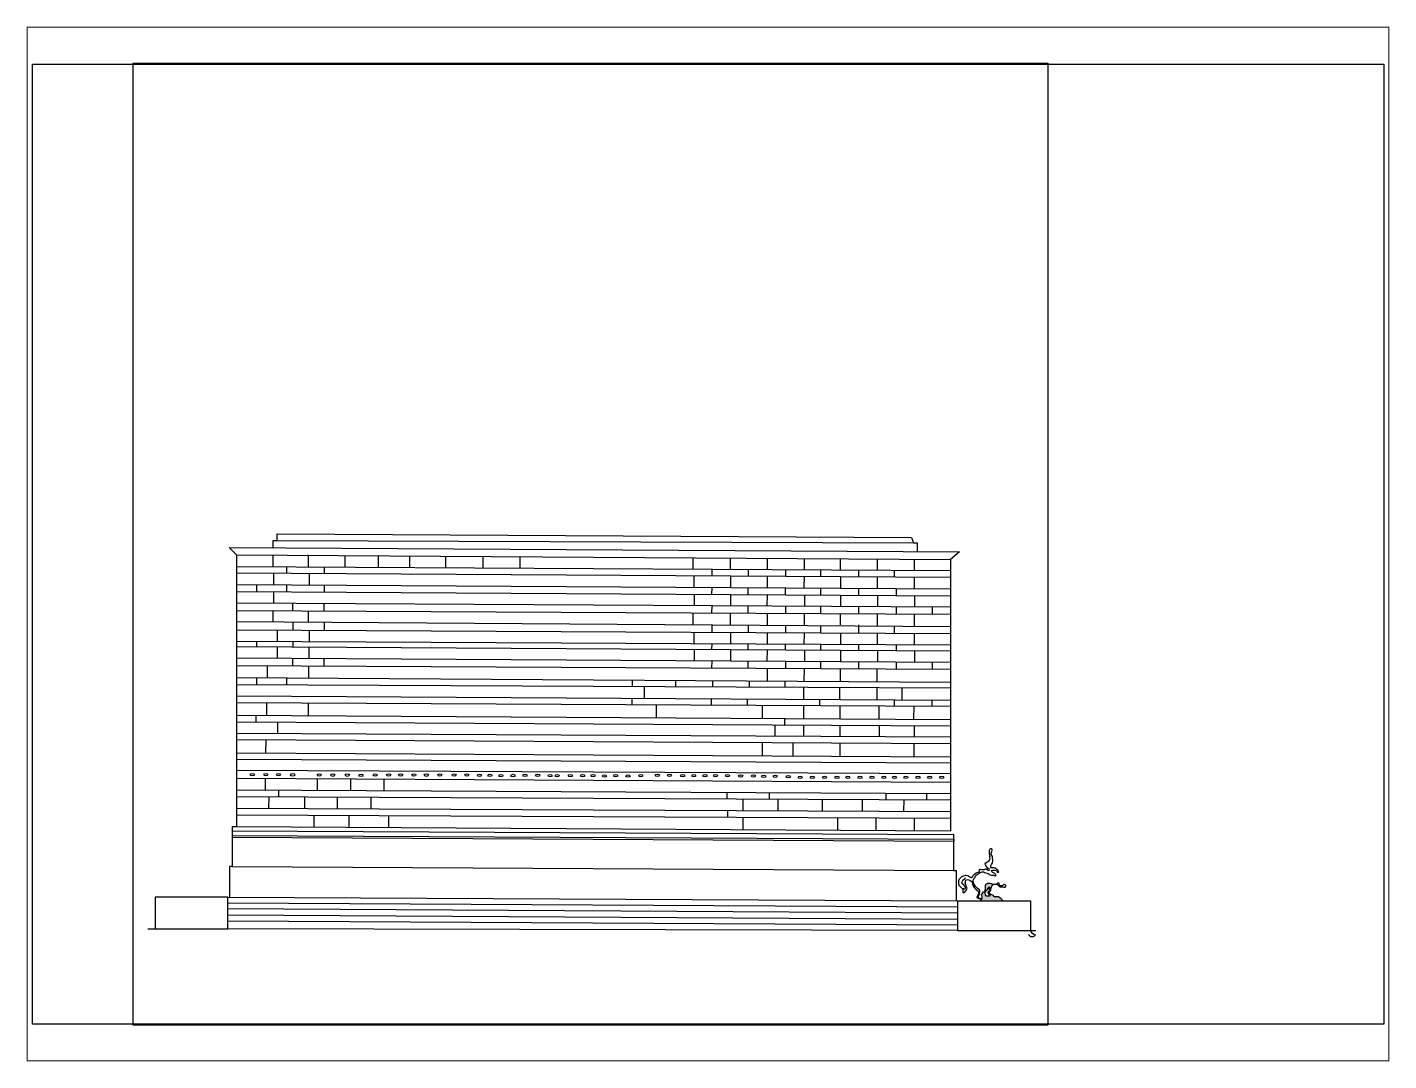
# Paper-space layout 'Layout1' of a CAD drawing. Header units: millimetres. Extents: x 26 to 231, y 20 to 176.
# The model-space entities are those that its viewports show. They can reach past a viewport. Long polylines and large blocks are cut down to what shows.
import ezdxf

# ---------------------------------------------------------------- set-up
doc = ezdxf.new("R2010")
doc.units = ezdxf.units.MM
doc.layers.add('Layer1', color=30, linetype='Continuous', lineweight=30)
doc.layers.add('red', color=10, linetype='Continuous')
doc.layers.add('çziigi', color=10, linetype='Continuous')
picture_1 = doc.add_image_def('image1.jpg', size_in_pixel=(2606, 2740))

msp = doc.modelspace()

# ---------------------------------------------------------------- hatches: boundary and pattern name
h = msp.add_hatch(color=1)
h.dxf.hatch_style = 1
h.paths.add_polyline_path([(210.89, 29.44), (210.99, 29.69), (211.03, 29.86), (210.93, 29.93), (210.74, 29.99), (210.44, 30.02), (210.2, 30.02), (209.95, 30.02), (209.75, 29.94), (209.58, 29.8), (209.51, 29.57), (209.51, 29.17), (209.47, 28.87), (209.4, 28.38), (209.24, 28.17), (209.03, 28.12), (208.62, 27.47), (208.66, 27.31), (208.77, 26.93), (208.64, 26.69), (208.34, 26.15), (213.35, 26.15), (213.05, 26.45), (212.7, 26.84), (212.31, 27.15), (211.41, 27.15), (211.27, 27.19), (211.13, 27.38), (210.62, 27.6), (210.54, 27.49), (210.42, 27.36), (210.42, 27.26), (209.65, 27.26), (209.52, 27.3), (209.37, 27.48), (209.3, 27.87), (209.35, 28.11), (209.53, 28.31), (209.72, 28.36), (209.78, 28.6), (210.07, 29.04), (210.39, 29.16), (210.45, 29.17)])
h = msp.add_hatch(color=1)
h.dxf.hatch_style = 1
h.paths.add_polyline_path([(212.7, 26.84), (212.31, 27.15), (211.41, 27.15), (211.27, 27.19), (211.13, 27.38), (210.62, 27.6), (210.54, 27.49), (210.42, 27.36), (210.42, 27.26), (209.65, 27.26), (209.52, 27.3), (209.37, 27.48), (209.3, 27.87), (209.35, 28.11), (209.24, 28.17), (209.03, 28.12), (208.62, 27.47), (208.66, 27.31), (208.77, 26.93), (208.64, 26.69), (208.34, 26.15), (213.35, 26.15), (213.05, 26.45)])

# ---------------------------------------------------------------- linework, layer by layer
for p, q in [((0, 0), (0, 210)), ((297, 209.05), (297, -0.95))]:
    msp.add_line(p, q)
at = {"layer": 'Layer1'}
msp.add_lwpolyline([(0, 210), (297, 210), (297, -0.95), (0, -0.95)], close=True, dxfattribs=at)
at = {"layer": 'red'}
for p, q in [((43.27, 103.78), (44.88, 102.17)), ((44.88, 102.17), (44.88, 42.5)), ((44.88, 102.17), (201.82, 101.17)), ((52.91, 99.65), (52.91, 102.17)), ((60.69, 99.65), (60.69, 102.17)), ((68.75, 99.52), (68.76, 102.02)), ((76.04, 99.47), (76.06, 101.98)), ((82.95, 99.43), (82.95, 101.93)), ((90.89, 99.36), (90.89, 101.88)), ((98.97, 101.83), (98.97, 99.31)), ((107.14, 101.78), (107.14, 99.25)), ((44.88, 99.65), (201.82, 98.76)), ((55.83, 99.59), (55.83, 98.18)), ((64.16, 99.54), (64.16, 98.13)), ((145.23, 99.08), (145.24, 101.53)), ((149.35, 99.06), (149.35, 97.6)), ((153.4, 99.03), (153.41, 101.48)), ((157.29, 99.01), (157.29, 97.55)), ((161.48, 101.43), (161.48, 98.99)), ((165.52, 98.97), (165.52, 97.5)), ((169.64, 101.38), (169.63, 98.94)), ((173.25, 98.92), (173.25, 97.46)), ((177.53, 101.33), (177.51, 98.9)), ((181.55, 98.87), (181.54, 97.4)), ((185.66, 101.28), (185.66, 98.85)), ((189.4, 98.83), (189.4, 97.36)), ((193.81, 101.23), (193.81, 98.8)), ((201.82, 101.17), (201.82, 42.5)), ((44.88, 98.25), (201.82, 97.28)), ((53.03, 98.2), (53.01, 95.6)), ((60.83, 98.15), (60.83, 95.55)), ((145.38, 97.63), (145.36, 95.05)), ((153.46, 97.58), (153.45, 95.01)), ((161.5, 97.53), (161.5, 94.96)), ((169.59, 97.48), (169.58, 94.91)), ((177.6, 97.43), (177.58, 94.86)), ((185.66, 97.38), (185.65, 94.82)), ((193.82, 97.33), (193.82, 94.77)), ((44.88, 95.65), (201.82, 94.72)), ((44.88, 94.11), (201.82, 93.17)), ((49.23, 95.62), (49.23, 94.08)), ((52.98, 94.06), (52.98, 91.5)), ((55.89, 95.58), (55.89, 94.04)), ((64.13, 95.53), (64.13, 93.99)), ((145.48, 93.51), (145.46, 90.98)), ((149.3, 95.03), (149.29, 93.49)), ((153.44, 93.46), (153.44, 90.93)), ((157.27, 94.98), (157.26, 93.44)), ((161.46, 93.42), (161.45, 90.88)), ((165.46, 94.94), (165.46, 93.39)), ((169.67, 93.37), (169.67, 90.84)), ((173.25, 94.89), (173.24, 93.35)), ((177.64, 93.32), (177.63, 90.79)), ((181.55, 94.84), (181.54, 93.3)), ((185.72, 93.27), (185.71, 90.75)), ((189.82, 94.79), (189.81, 93.25)), ((193.87, 93.22), (193.87, 90.7)), ((201.82, 90.65), (44.88, 91.55)), ((201.82, 89.09), (44.88, 89.89)), ((52.91, 87.49), (52.92, 89.85)), ((57.16, 91.48), (57.16, 89.82)), ((60.69, 87.44), (60.69, 89.81)), ((64.08, 91.44), (64.08, 89.79)), ((149.3, 90.95), (149.29, 89.35)), ((157.25, 90.91), (157.25, 89.31)), ((165.51, 90.86), (165.51, 89.27)), ((173.23, 90.82), (173.23, 89.23)), ((181.54, 90.77), (181.54, 89.19)), ((189.81, 90.72), (189.81, 89.15)), ((197.72, 90.68), (197.72, 89.11)), ((44.88, 87.55), (201.82, 86.4)), ((57.24, 87.46), (57.24, 85.67)), ((64.16, 87.44), (64.15, 85.63)), ((145.23, 86.82), (145.24, 89.37)), ((149.35, 86.79), (149.36, 85.18)), ((153.4, 86.76), (153.41, 89.33)), ((161.48, 89.29), (161.48, 86.7)), ((169.64, 89.25), (169.62, 86.64)), ((177.53, 89.23), (177.51, 86.8)), ((185.66, 89.18), (185.66, 86.52)), ((193.81, 89.13), (193.81, 86.46)), ((44.88, 85.74), (201.82, 84.91)), ((53.81, 85.69), (53.79, 83.2)), ((60.84, 85.65), (60.83, 83.16)), ((145.38, 85.21), (145.36, 82.69)), ((153.46, 85.16), (153.45, 82.65)), ((157.3, 86.73), (157.29, 85.14)), ((161.5, 85.12), (161.5, 82.6)), ((165.52, 86.67), (165.52, 85.1)), ((169.59, 85.08), (169.58, 82.56)), ((173.25, 86.61), (173.24, 85.06)), ((177.6, 85.04), (177.58, 82.51)), ((181.55, 86.78), (181.54, 85.01)), ((185.66, 84.99), (185.65, 82.47)), ((189.4, 86.49), (189.4, 84.97)), ((193.83, 84.95), (193.82, 82.42)), ((44.88, 83.25), (201.82, 82.38)), ((44.88, 82.01), (201.82, 81.08)), ((49.23, 83.23), (49.23, 81.99)), ((53.79, 81.96), (53.79, 79.4)), ((57.23, 83.18), (57.22, 81.94)), ((60.78, 81.92), (60.78, 79.36)), ((145.48, 81.41), (145.46, 78.88)), ((149.3, 82.67), (149.29, 81.39)), ((153.44, 81.36), (153.44, 78.83)), ((157.26, 82.63), (157.26, 81.34)), ((161.46, 81.32), (161.45, 78.79)), ((165.47, 82.58), (165.46, 81.29)), ((169.67, 81.27), (169.67, 78.74)), ((173.25, 82.54), (173.24, 81.25)), ((177.64, 81.22), (177.63, 78.69)), ((181.54, 82.49), (181.54, 81.2)), ((185.72, 81.17), (185.71, 78.65)), ((189.82, 82.44), (189.81, 81.15)), ((193.87, 81.12), (193.87, 78.6)), ((201.82, 78.56), (44.88, 79.45)), ((57.16, 79.38), (57.16, 77.73)), ((64.08, 79.34), (64.08, 77.69)), ((149.3, 78.86), (149.29, 77.26)), ((157.25, 78.81), (157.25, 77.22)), ((165.51, 78.76), (165.51, 77.17)), ((173.23, 78.72), (173.23, 77.13)), ((181.54, 78.67), (181.54, 77.09)), ((189.81, 78.62), (189.81, 77.05)), ((197.72, 78.58), (197.72, 77.01)), ((201.82, 76.99), (44.88, 77.79)), ((201.82, 74.11), (44.88, 75.19)), ((49.28, 75.16), (49.28, 73.59)), ((51.57, 77.75), (51.57, 75.15)), ((55.85, 75.12), (55.85, 73.56)), ((60.7, 77.71), (60.7, 75.09)), ((161.49, 77.19), (161.48, 74.39)), ((169.59, 77.15), (169.57, 74.34)), ((177.54, 77.11), (177.54, 74.28)), ((185.59, 77.07), (185.57, 74.23)), ((201.82, 72.87), (44.88, 73.61)), ((131.8, 74.6), (131.8, 73.2)), ((134.45, 73.19), (134.45, 70.66)), ((141.34, 74.53), (141.34, 73.15)), ((149.47, 74.47), (149.47, 73.12)), ((157.55, 74.42), (157.55, 73.08)), ((165.38, 74.36), (165.38, 73.04)), ((169.51, 73.02), (169.51, 70.46)), ((177.5, 70.42), (177.5, 72.98)), ((185.57, 72.95), (185.57, 70.37)), ((191.19, 70.34), (191.19, 72.92)), ((44.88, 71.17), (201.82, 70.28)), ((44.88, 69.76), (201.82, 68.93)), ((51.47, 69.73), (51.47, 66.9)), ((60.64, 69.68), (60.63, 66.85)), ((131.75, 70.68), (131.75, 69.3)), ((137.08, 69.28), (137.08, 66.41)), ((149.24, 69.21), (149.24, 70.58)), ((157.16, 69.17), (157.16, 70.53)), ((160.43, 69.15), (160.43, 66.28)), ((169.51, 69.11), (169.51, 66.23)), ((173.09, 69.09), (173.09, 70.44)), ((177.48, 69.06), (177.48, 66.18)), ((186.03, 69.02), (186.02, 66.13)), ((189.46, 69), (189.46, 70.35)), ((193.76, 66.09), (193.77, 68.98)), ((197.75, 68.96), (197.75, 70.3)), ((44.88, 66.94), (201.82, 66.04)), ((49.21, 65.45), (49.22, 66.91)), ((165.41, 64.82), (165.41, 66.25)), ((44.88, 65.47), (201.82, 64.63)), ((44.88, 63.01), (201.82, 62.18)), ((53.89, 65.42), (53.89, 62.96)), ((163.2, 64.84), (163.19, 62.39)), ((169.48, 64.8), (169.48, 62.35)), ((177.46, 64.76), (177.46, 62.31)), ((186.1, 64.71), (186.08, 62.27)), ((193.77, 64.67), (193.77, 62.23)), ((44.88, 61.64), (201.82, 60.74)), ((51.29, 61.61), (51.27, 58.64)), ((160.38, 60.98), (160.36, 58.02)), ((167.16, 60.94), (167.16, 57.98)), ((177.47, 60.88), (177.47, 57.92)), ((193.72, 60.79), (193.71, 57.82)), ((44.88, 58.68), (201.82, 57.78)), ((44.88, 57.28), (201.82, 56.48)), ((201.82, 54.06), (44.88, 54.79)), ((44.88, 53.09), (201.82, 52.24)), ((44.88, 50.55), (201.82, 49.77)), ((43.92, 42.48), (44.88, 42.5)), ((43.92, 42.48), (43.92, 33.72)), ((44.88, 42.5), (201.82, 41.58)), ((201.82, 42.5), (201.82, 41.58)), ((43.92, 41.58), (202.34, 40.74)), ((43.92, 40.51), (202.49, 39.71)), ((43.92, 40.51), (43.92, 40.05)), ((202.49, 39.17), (43.92, 40.05)), ((202.49, 40.74), (202.34, 40.74)), ((202.49, 39.47), (202.49, 40.74)), ((202.49, 39.71), (202.49, 39.17)), ((202.49, 32.86), (202.49, 39.47)), ((43.35, 33.72), (43.32, 26.94)), ((43.92, 33.72), (43.35, 33.72)), ((43.92, 33.72), (202.49, 32.86)), ((208.15, 32.94), (208.32, 33.16)), ((208.15, 32.58), (208.15, 32.94)), ((202.49, 32.86), (203.05, 32.86)), ((202.49, 32.86), (202.49, 32.86)), ((202.49, 32.86), (202.49, 32.86)), ((203.05, 32.86), (203.02, 26.16)), ((203.6, 30.37), (203.65, 30.67)), ((203.6, 30.03), (203.6, 30.37)), ((203.7, 29.53), (203.6, 30.03)), ((203.65, 30.67), (203.76, 30.98)), ((203.76, 30.98), (203.98, 31.24)), ((203.98, 31.24), (204.21, 31.42)), ((204.21, 31.42), (204.65, 31.67)), ((204.29, 30.15), (204.33, 30.43)), ((204.49, 29.83), (204.29, 30.15)), ((204.33, 30.43), (204.52, 30.72)), ((204.52, 30.72), (204.91, 31.11)), ((204.65, 31.67), (205.18, 31.81)), ((204.91, 31.11), (205.08, 31.24)), ((204.98, 30.17), (205.18, 30.71)), ((205.12, 29.67), (204.98, 30.17)), ((205.18, 31.81), (205.57, 31.72)), ((205.18, 30.71), (205.52, 30.87)), ((205.52, 30.87), (206.03, 30.74)), ((205.57, 31.72), (206.02, 31.44)), ((206.02, 31.44), (206.33, 31.29)), ((206.03, 30.74), (206.35, 30.49)), ((206.33, 31.29), (206.56, 31.29)), ((206.35, 30.49), (206.53, 30.29)), ((206.53, 30.29), (206.61, 29.82)), ((206.56, 31.29), (206.72, 31.67)), ((206.72, 31.67), (207, 31.99)), ((207, 31.99), (207.44, 32.29)), ((207.44, 32.29), (207.87, 32.46)), ((207.87, 32.46), (208.15, 32.58)), ((209.58, 29.8), (209.75, 29.94)), ((209.75, 29.94), (209.95, 30.02)), ((209.95, 30.02), (210.2, 30.02)), ((210.2, 30.02), (210.44, 30.02)), ((210.44, 30.02), (210.74, 29.99)), ((210.74, 29.99), (210.93, 29.93)), ((210.93, 29.93), (211.03, 29.86)), ((212.1, 30.07), (212.01, 29.99)), ((212.01, 29.99), (212.02, 29.86)), ((212.35, 30.15), (212.1, 30.07)), ((212.51, 30.06), (212.35, 30.15)), ((212.51, 29.93), (212.51, 30.06)), ((212.51, 29.69), (212.51, 29.93)), ((42.93, 26.94), (27.02, 26.94)), ((27.02, 26.94), (27.02, 20.03)), ((42.93, 20.03), (42.93, 26.94)), ((42.93, 26.94), (203.34, 26.15)), ((204.17, 29.02), (203.7, 29.53)), ((204.47, 28.7), (204.17, 29.02)), ((204.54, 28.66), (204.47, 28.7)), ((204.48, 29.03), (204.6, 28.85)), ((204.72, 29.68), (204.49, 29.83)), ((204.54, 28.3), (204.54, 28.66)), ((204.54, 28.09), (204.54, 28.3)), ((204.59, 27.95), (204.54, 28.09)), ((204.76, 27.91), (204.59, 27.95)), ((204.6, 28.85), (204.74, 28.83)), ((204.93, 29.39), (204.72, 29.68)), ((204.74, 28.83), (204.9, 28.81)), ((204.87, 28), (204.76, 27.91)), ((204.87, 28), (205.25, 28.47)), ((204.9, 28.81), (205.05, 28.85)), ((205.06, 29.12), (204.93, 29.39)), ((205.05, 28.85), (205.08, 28.95)), ((205.08, 28.95), (205.06, 29.12)), ((205.23, 29.38), (205.12, 29.67)), ((205.44, 28.92), (205.23, 29.38)), ((205.25, 28.47), (205.44, 28.92)), ((206.61, 29.82), (206.76, 29.45)), ((206.76, 29.45), (206.95, 29.08)), ((206.95, 29.08), (207.32, 28.73)), ((207.32, 28.73), (207.79, 28.37)), ((207.7, 27.21), (207.59, 27.03)), ((207.59, 27.03), (207.59, 26.89)), ((207.94, 27.69), (207.7, 27.21)), ((207.79, 28.37), (207.94, 28.11)), ((207.94, 28.11), (207.94, 27.69)), ((208.62, 27.47), (209.03, 28.12)), ((208.66, 27.31), (208.62, 27.47)), ((208.64, 26.69), (208.77, 26.93)), ((208.77, 26.93), (208.66, 27.31)), ((209.03, 28.12), (209.24, 28.17)), ((209.24, 28.17), (209.4, 28.38)), ((209.35, 28.11), (209.3, 27.87)), ((209.3, 27.87), (209.37, 27.48)), ((209.53, 28.31), (209.35, 28.11)), ((209.37, 27.48), (209.52, 27.3)), ((209.4, 28.38), (209.47, 28.87)), ((209.47, 28.87), (209.51, 29.17)), ((209.51, 29.57), (209.58, 29.8)), ((209.51, 29.17), (209.51, 29.57)), ((209.52, 27.3), (209.65, 27.26)), ((209.72, 28.36), (209.53, 28.31)), ((209.65, 27.26), (210.42, 27.26)), ((209.78, 28.6), (209.72, 28.36)), ((210.07, 29.04), (209.78, 28.6)), ((210.39, 29.16), (210.07, 29.04)), ((210.07, 28.16), (210.23, 28.3)), ((210.07, 27.92), (210.07, 28.16)), ((210.11, 27.74), (210.07, 27.92)), ((210.3, 27.54), (210.11, 27.74)), ((210.23, 28.3), (210.37, 28.42)), ((210.36, 28.15), (210.25, 28.04)), ((210.25, 28.04), (210.34, 27.81)), ((210.42, 27.36), (210.3, 27.54)), ((210.34, 27.81), (210.52, 27.68)), ((210.6, 28.38), (210.36, 28.15)), ((210.37, 28.6), (210.39, 28.85)), ((210.37, 28.42), (210.37, 28.6)), ((210.45, 29.17), (210.39, 29.16)), ((210.39, 28.85), (210.43, 29.06)), ((210.54, 27.49), (210.42, 27.36)), ((210.42, 27.26), (210.42, 27.36)), ((210.43, 29.06), (210.45, 29.17)), ((210.52, 27.68), (210.62, 27.6)), ((210.62, 27.6), (210.54, 27.49)), ((210.71, 29.16), (210.6, 28.77)), ((210.6, 28.77), (210.6, 28.38)), ((210.62, 27.6), (211.13, 27.38)), ((210.89, 29.44), (210.71, 29.16)), ((210.99, 29.69), (210.89, 29.44)), ((211.03, 29.86), (210.99, 29.69)), ((211.03, 29.86), (212.02, 29.86)), ((211.13, 27.38), (211.27, 27.19)), ((211.27, 27.19), (211.41, 27.15)), ((211.41, 27.15), (212.31, 27.15)), ((212.02, 29.86), (212.34, 29.63)), ((212.31, 27.15), (212.7, 26.84)), ((212.34, 29.63), (212.5, 29.34)), ((212.5, 29.34), (212.67, 29.26)), ((212.69, 29.48), (212.51, 29.69)), ((212.67, 29.26), (212.91, 29.26)), ((213.03, 29.48), (212.69, 29.48)), ((212.91, 29.26), (213.22, 29.26)), ((213.25, 29.48), (213.03, 29.48)), ((213.22, 29.26), (213.47, 29.16)), ((213.37, 29.64), (213.25, 29.48)), ((213.61, 29.73), (213.37, 29.64)), ((213.47, 29.16), (213.77, 29.16)), ((213.8, 29.69), (213.61, 29.73)), ((213.77, 29.16), (213.95, 29.36)), ((213.95, 29.55), (213.8, 29.69)), ((213.95, 29.36), (213.95, 29.55)), ((42.93, 25.74), (203.34, 24.85)), ((42.93, 24.48), (203.34, 23.54)), ((203.34, 26.15), (203.34, 19.65)), ((203.34, 26.15), (219.36, 26.15)), ((207.59, 26.89), (207.98, 26.69)), ((207.98, 26.69), (208.64, 26.69)), ((208.64, 26.69), (208.34, 26.15)), ((212.7, 26.84), (213.05, 26.45)), ((213.05, 26.45), (213.35, 26.15)), ((219.36, 26.15), (219.36, 19.65)), ((42.93, 23.07), (203.34, 22.17)), ((42.93, 21.78), (203.34, 20.92)), ((25.37, 20.03), (42.93, 20.03)), ((203.34, 19.65), (42.93, 20.03)), ((203.34, 19.65), (219.36, 19.65)), ((219.36, 19.65), (220.51, 19.65))]:
    msp.add_line(p, q, dxfattribs=at)
for centre, radius, start, end in [((219.74, 19.28), 0.962, 211.046, 322.2258), ((220.9, 20.33), 1.69, 203.644, 256.2918)]:
    msp.add_arc(centre, radius, start, end, dxfattribs=at)
for centre in [(48.35, 53.89), (51.32, 53.87), (54.1, 53.87), (57.22, 53.85), (63.03, 53.81), (66.03, 53.78), (69.21, 53.78), (72.24, 53.76), (75.35, 53.83), (78.32, 53.79), (80.96, 53.81), (83.86, 53.8), (86.59, 53.78), (89.56, 53.79), (92.69, 53.79), (95.49, 53.79), (98.26, 53.72), (100.55, 53.76), (102.98, 53.67), (105.65, 53.7), (108.28, 53.76), (111.06, 53.72), (113.79, 53.69), (115.36, 53.68), (118.24, 53.65), (120.93, 53.67), (123.23, 53.66), (125.73, 53.6), (128.2, 53.69), (130.9, 53.61), (133.71, 53.64), (137.36, 53.72), (140.02, 53.72), (142.93, 53.68), (145.38, 53.68), (147.84, 53.68), (150.15, 53.66), (152.79, 53.64), (155.67, 53.58), (158.47, 53.59), (160.73, 53.54), (163.25, 53.52), (166.13, 53.46), (168.76, 53.33), (171.41, 53.33), (174.11, 53.33), (176.83, 53.33), (179.21, 53.33), (181.91, 53.33), (184.53, 53.33), (187.12, 53.33), (189.46, 53.33), (191.98, 53.33), (194.65, 53.33), (197.22, 53.33), (199.86, 53.33)]:
    msp.add_ellipse(centre, major_axis=(0.456, 0), ratio=0.572766, dxfattribs=at)
at = {"layer": 'çziigi'}
for p, q in [((52.92, 103.72), (52.92, 105.34)), ((52.92, 105.34), (53.79, 105.34)), ((53.79, 105.34), (53.79, 106.79)), ((53.79, 106.79), (193.21, 105.98)), ((53.79, 105.34), (193.65, 104.79)), ((193.21, 105.98), (193.65, 104.79)), ((193.65, 104.79), (194.47, 104.79)), ((194.47, 104.79), (194.47, 102.88)), ((43.27, 103.78), (203.77, 102.83)), ((203.77, 102.83), (201.82, 101.17)), ((51.26, 50.52), (51.27, 53.06)), ((62.63, 53), (62.63, 50.46)), ((69.97, 50.42), (69.97, 52.96)), ((77.23, 52.92), (77.23, 50.39)), ((44.88, 49.1), (201.82, 48.34)), ((52, 46.48), (52.01, 49.06)), ((54.17, 49.05), (54.18, 50.5)), ((59.79, 49.03), (59.78, 46.45)), ((67.1, 46.42), (67.1, 48.99)), ((74.4, 48.96), (74.4, 46.39)), ((152.73, 48.58), (152.73, 50.01)), ((156.22, 46.03), (156.23, 48.56)), ((161.93, 49.97), (161.93, 48.53)), ((163.92, 46), (163.93, 48.52)), ((173.65, 45.96), (173.65, 48.48)), ((182.45, 45.92), (182.46, 48.43)), ((187.61, 48.41), (187.61, 49.84)), ((191.56, 45.88), (191.58, 48.39)), ((196.58, 48.37), (196.58, 49.79)), ((44.88, 46.51), (201.82, 45.83)), ((44.88, 45.08), (201.82, 44.34)), ((61.85, 45), (61.84, 42.4)), ((69.52, 44.97), (69.52, 42.36)), ((78.26, 44.93), (78.26, 42.31)), ((152.74, 46.05), (152.74, 44.57)), ((156.16, 44.55), (156.16, 41.85)), ((176.98, 44.46), (176.98, 41.73)), ((185.39, 44.42), (185.37, 41.68)), ((193.78, 44.38), (193.77, 41.63)), ((210.31, 37.26), (210.27, 37.06)), ((210.27, 37.06), (210.27, 36.85)), ((210.27, 36.85), (210.27, 36.68)), ((210.27, 36.68), (210.3, 36.46)), ((210.3, 36.46), (210.33, 36.24)), ((210.36, 37.38), (210.31, 37.26)), ((210.33, 36.24), (210.33, 36.07)), ((210.33, 36.07), (210.42, 35.86)), ((210.44, 37.49), (210.36, 37.38)), ((210.61, 37.58), (210.44, 37.49)), ((210.77, 37.62), (210.61, 37.58)), ((210.7, 36.66), (210.76, 36.87)), ((210.7, 36.34), (210.7, 36.66)), ((210.91, 36.02), (210.7, 36.34)), ((210.76, 36.87), (210.85, 37.04)), ((210.93, 37.51), (210.77, 37.62)), ((210.85, 37.04), (210.93, 37.31)), ((210.98, 35.82), (210.91, 36.02)), ((210.93, 37.31), (210.93, 37.51)), ((208.32, 33.16), (208.7, 33.08)), ((208.7, 33.08), (208.99, 33.04)), ((208.99, 33.04), (209.28, 33.08)), ((209.28, 33.08), (209.51, 33.2)), ((209.43, 34.29), (209.56, 34.51)), ((209.43, 34.19), (209.43, 34.29)), ((209.51, 34.05), (209.43, 34.19)), ((209.64, 33.83), (209.51, 34.05)), ((209.51, 33.2), (209.68, 33.2)), ((209.56, 34.51), (209.82, 34.75)), ((209.76, 33.52), (209.64, 33.83)), ((209.68, 33.2), (209.87, 33)), ((209.98, 33.33), (209.76, 33.52)), ((209.82, 34.75), (210.03, 34.81)), ((209.87, 33), (209.98, 32.89)), ((210.29, 33.14), (209.98, 33.33)), ((210.03, 34.81), (210.24, 34.87)), ((210.23, 32.85), (210.37, 32.95)), ((210.24, 34.87), (210.38, 35.1)), ((210.37, 32.95), (210.29, 33.14)), ((210.38, 35.1), (210.48, 35.37)), ((210.48, 35.37), (210.42, 35.86)), ((210.64, 33.73), (210.67, 33.85)), ((210.64, 33.6), (210.64, 33.73)), ((210.64, 33.48), (210.64, 33.6)), ((210.68, 33.43), (210.64, 33.48)), ((210.67, 33.85), (210.74, 33.98)), ((210.83, 33.43), (210.68, 33.43)), ((210.74, 33.98), (210.79, 34.13)), ((210.79, 34.13), (210.93, 34.38)), ((210.98, 33.44), (210.83, 33.43)), ((210.93, 34.38), (211.01, 34.56)), ((211.03, 35.58), (210.98, 35.82)), ((211.28, 33.44), (210.98, 33.44)), ((211.01, 34.56), (211.09, 34.91)), ((211.09, 35.25), (211.03, 35.58)), ((211.09, 34.91), (211.09, 35.25)), ((211.59, 33.34), (211.28, 33.44)), ((211.95, 33.08), (211.59, 33.34)), ((212.19, 32.91), (211.95, 33.08)), ((206.74, 30.43), (206.77, 30.62)), ((206.84, 30.23), (206.74, 30.43)), ((206.77, 30.62), (206.88, 30.9)), ((206.93, 29.89), (206.84, 30.23)), ((206.88, 30.9), (206.97, 31.12)), ((206.97, 31.12), (207.12, 31.33)), ((207.12, 31.33), (207.4, 31.78)), ((207.4, 31.78), (207.85, 32.13)), ((207.85, 32.13), (208.27, 32.42)), ((208.27, 32.42), (208.51, 32.49)), ((208.51, 32.49), (208.78, 32.53)), ((208.78, 32.53), (209.02, 32.51)), ((209.02, 32.51), (209.25, 32.43)), ((209.25, 32.43), (209.55, 32.31)), ((209.55, 32.31), (210.04, 32.14)), ((209.98, 32.89), (210.23, 32.85)), ((210.04, 32.14), (210.29, 32.04)), ((210.29, 32.04), (210.5, 31.89)), ((210.5, 31.89), (210.82, 31.78)), ((210.76, 32.67), (210.77, 32.78)), ((210.85, 32.53), (210.76, 32.67)), ((210.77, 32.78), (210.81, 32.85)), ((210.81, 32.85), (210.98, 32.88)), ((210.82, 31.78), (211.1, 31.83)), ((211.07, 32.41), (210.85, 32.53)), ((210.98, 32.88), (211.36, 32.88)), ((211.24, 32.29), (211.07, 32.41)), ((211.1, 31.83), (211.28, 31.8)), ((211.5, 32.2), (211.24, 32.29)), ((211.28, 31.8), (211.44, 31.73)), ((211.36, 32.88), (211.59, 32.88)), ((211.44, 31.73), (211.55, 31.68)), ((211.67, 32.05), (211.5, 32.2)), ((211.55, 31.68), (211.69, 31.68)), ((211.59, 32.88), (211.86, 32.8)), ((211.75, 31.88), (211.67, 32.05)), ((211.69, 31.68), (211.75, 31.74)), ((211.75, 31.74), (211.75, 31.88)), ((211.86, 32.8), (211.94, 32.69)), ((211.94, 32.69), (212.07, 32.5)), ((212.07, 32.5), (212.3, 32.46)), ((212.29, 32.79), (212.19, 32.91)), ((212.36, 32.66), (212.29, 32.79)), ((212.3, 32.46), (212.39, 32.54)), ((212.39, 32.54), (212.36, 32.66)), ((207.05, 29.65), (206.93, 29.89)), ((207.32, 29.25), (207.05, 29.65)), ((207.63, 28.99), (207.32, 29.25)), ((207.97, 28.74), (207.63, 28.99)), ((207.93, 27.16), (208.08, 27.46)), ((207.93, 26.96), (207.93, 27.16)), ((208.18, 26.69), (207.93, 26.96)), ((208.17, 28.57), (207.97, 28.74)), ((208.08, 27.46), (208.13, 27.72)), ((208.13, 27.96), (208.21, 28.14)), ((208.13, 27.72), (208.13, 27.96)), ((208.26, 28.35), (208.17, 28.57)), ((208.21, 28.14), (208.26, 28.35))]:
    msp.add_line(p, q, dxfattribs=at)

# ---------------------------------------------------------------- pictures from other files: only their frames are drawn
image = msp.add_image(picture_1, insert=(22.19, -1.17), size_in_units=(201.01, 211.35))
image.dxf.flags = 7

psp = doc.layouts.get("Layout1")

# ---------------------------------------------------------------- viewports
at = {"layer": '0'}
psp.add_viewport(center=(128.5, 97.5), size=(205.6, 156), view_center_point=(148.49, 104.56), view_height=227.0423, dxfattribs=at)

doc.saveas('drawing.dxf')
